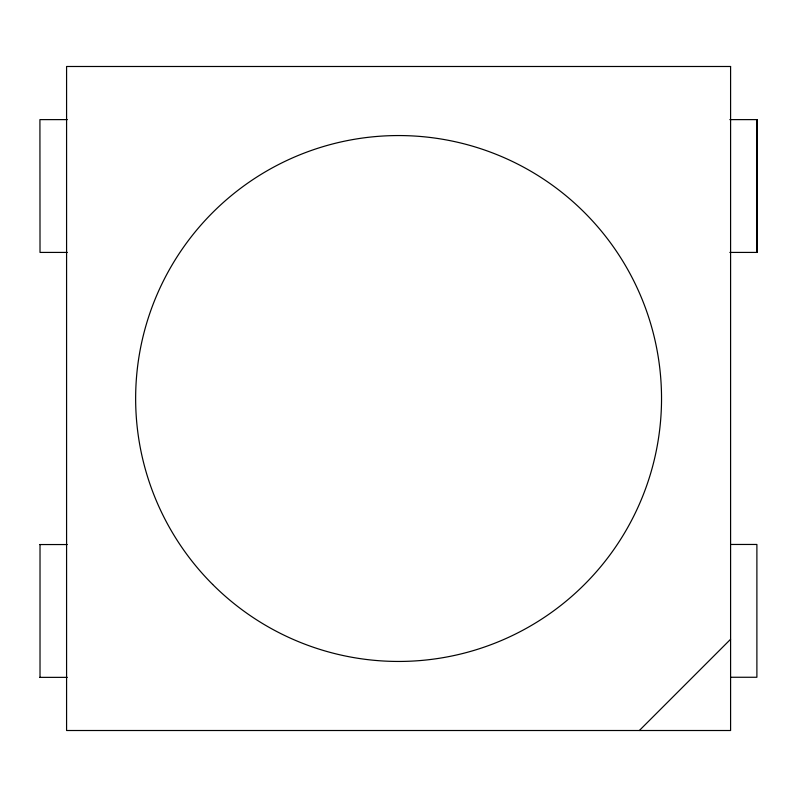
<?xml version="1.0" encoding="UTF-8"?>
<svg xmlns="http://www.w3.org/2000/svg" width="797" height="797" viewBox="0 0 797 797"><rect width="100%" height="100%" fill="white"/><g stroke="black" fill="none" stroke-linecap="round" stroke-linejoin="round"><path stroke-width="1.2" d="M639.353 730.51L730.59 639.264M67.307 119.62L39.92 119.62L40.019 252.42L67.307 252.42M729.843 119.62L757.15 119.62L757.15 252.42L729.843 252.42M730.59 544.461L756.891 544.461L756.891 677.261L730.59 677.261M39.85 544.55L67.267 544.55M39.85 677.36L67.267 677.36M756.891 119.62L756.891 252.42M40.019 544.55L40.019 677.36M730.59 66.49L66.579 66.49L66.579 730.51L730.59 730.51L730.59 66.49M212.65 584.43A262.95 262.95 0 0 0 652.574 466.554A262.95 262.95 0 0 0 330.526 144.516A262.95 262.95 0 0 0 212.65 584.43"/></g></svg>
